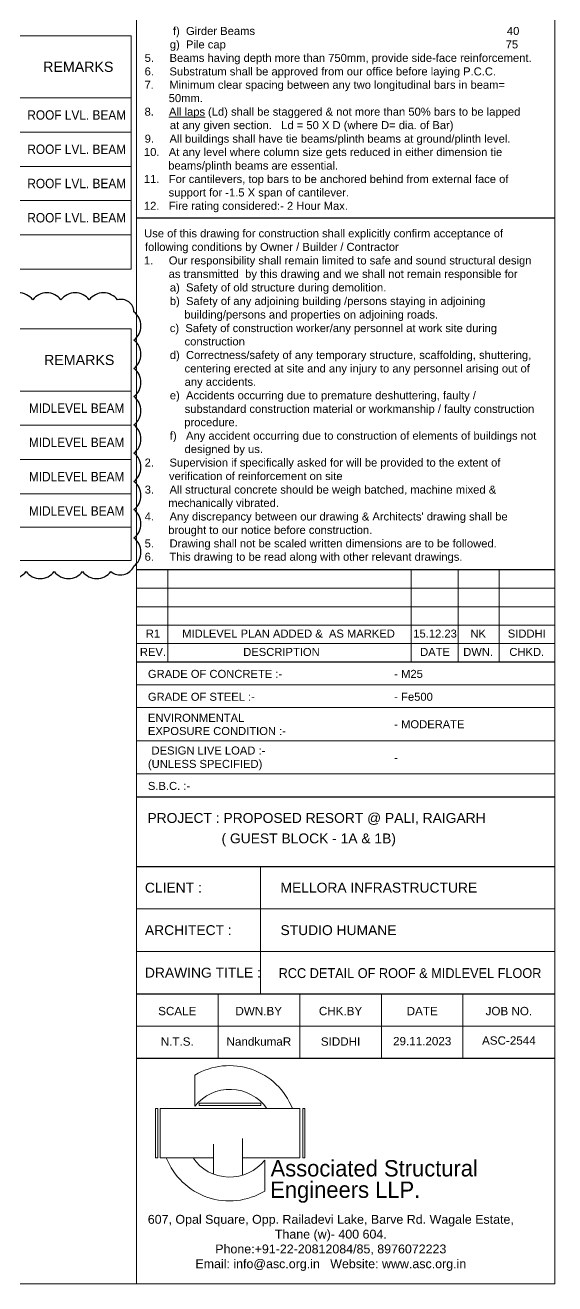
# Model space of a CAD drawing. Header units: metres. Extents: x 325532 to 399782, y -1599007 to -1538150.
# Drawn here: x 385737 to 399782, y -1599007 to -1565594 of the extents above; entities that cross this region are included whole.
import ezdxf
from ezdxf.enums import TextEntityAlignment as Align

# ---------------------------------------------------------------- set-up
doc = ezdxf.new("R2010")
doc.units = ezdxf.units.M
doc.header["$LTSCALE"] = 15
doc.header["$MEASUREMENT"] = 0
for name, color, linetype, lineweight in [('BEAM SECTION_ASC', 10, 'Continuous', 9), ('FOOTING_ASC', 10, 'Continuous', 15), ('SCHEDULE LINE_ASC', 252, 'Continuous', 0), ('SCHEDULED BORDER_ASC', 4, 'Continuous', 18), ('TEXT NAMEPLATE_ASC', 7, 'Continuous', 20), ('TEXT SCHEDULE HEADER_ASC', 1, 'Continuous', 30), ('TEXT SCHEDULE_ASC', 7, 'Continuous', 5), ('VIEWPORT_ASC', 6, 'Continuous', 15)]:
    doc.layers.add(name, color=color, linetype=linetype, lineweight=lineweight)
doc.layers.add('BORDER_ASC', color=4, linetype='Continuous')
doc.styles.add('ASC LOGO', font='CALIST.TTF', dxfattribs={"height": 300})
doc.styles.add('STANDERD ASC', font='swiss.ttf', dxfattribs={"height": 250})

# ---------------------------------------------------------------- blocks, each defined once
blk = doc.blocks.new('Engineers LLP. LOGO')
at = {"layer": 'TEXT NAMEPLATE_ASC'}
blk.add_line((-293182, -175221), (-293182, -176151), dxfattribs=at)
for points in [[(-294384, -174399), (-294384, -173613)], [(-293911, -175707), (-295263, -175707), (-295263, -174457), (-291732, -174457), (-291732, -175707), (-293182, -175707)], [(-293911, -175362), (-293911, -176122)], [(-292618, -175767), (-292618, -176549)]]:
    blk.add_lwpolyline(points, dxfattribs=at)
for points in [[(-295325, -174457), (-295380, -174457), (-295380, -175707), (-295325, -175707)], [(-292718, -174383), (-292718, -174328), (-294275, -174328), (-294275, -174383)], [(-291655, -174457), (-291600, -174457), (-291600, -175707), (-291655, -175707)]]:
    blk.add_lwpolyline(points, close=True, dxfattribs=at)
for centre, radius, start, end in [((-293511, -175087), 1713, 21.5776, 120.6319), ((-293498, -175114), 1139, 35.2704, 141.0801), ((-293511, -175087), 1713, 201.2358, 301.3999), ((-293504, -175074), 1124, 214.2894, 321.9386)]:
    blk.add_arc(centre, radius, start, end, dxfattribs=at)
at = {"layer": 'TEXT NAMEPLATE_ASC', "style": 'ASC LOGO'}
for s, p in [('Associated Structural', (-292470, -176181)), ('Engineers LLP.', (-292479, -176723))]:
    blk.add_text(s, height=415, dxfattribs=at).set_placement(p)

msp = doc.modelspace()

# ---------------------------------------------------------------- linework, layer by layer
at = {"layer": 'BEAM SECTION_ASC', "color": 6, "lineweight": -3}
for centre, radius, start, end in [((385561, -1573167.2), 468.8, 36.8699, 143.1301), ((386311, -1573167.2), 468.8, 36.8699, 143.1301), ((387061, -1573167.2), 468.8, 36.8699, 143.1301), ((387811, -1573167.2), 468.8, 36.8699, 143.1301), ((388282.1, -1573207.1), 335.2, 0.40038, 106.66059), ((388336, -1573579.7), 468.8, 306.8699, 53.1301), ((388336, -1574329.7), 468.8, 306.8699, 53.1301), ((388336, -1575079.7), 468.8, 306.8699, 53.1301), ((388336, -1575829.7), 468.8, 306.8699, 53.1301), ((388336, -1576579.7), 468.8, 306.8699, 53.1301), ((388336, -1577329.7), 468.8, 306.8699, 53.1301), ((388336, -1578079.7), 468.8, 306.8699, 53.1301), ((388336, -1578829.7), 468.8, 306.8699, 53.1301), ((388336, -1579579.7), 468.8, 306.8699, 53.1301), ((388259.9, -1579796.9), 390.7, 229.91431, 336.17451), ((385383.4, -1579814.6), 468.8, 216.8699, 323.1301), ((386133.4, -1579814.6), 468.8, 216.8699, 323.1301), ((386883.4, -1579814.6), 468.8, 216.8699, 323.1301), ((387633.4, -1579814.6), 468.8, 216.8699, 323.1301)]:
    msp.add_arc(centre, radius, start, end, dxfattribs=at)
at = {"layer": 'BORDER_ASC', "color": 4, "lineweight": -3}
for p, q in [((388686.6, -1570704.9), (399782.3, -1570704.9)), ((399782.3, -1580055.7), (388686.6, -1580055.7)), ((388686.6, -1582494.1), (399782.3, -1582494.1)), ((388686.6, -1586075.6), (399782.3, -1586075.6)), ((388686.6, -1587925.2), (399782.3, -1587925.2)), ((388686.6, -1591309.8), (399782.3, -1591309.8)), ((388686.6, -1593018.9), (399782.3, -1593018.9))]:
    msp.add_line(p, q, dxfattribs=at)
at = {"layer": 'BORDER_ASC', "color": 251, "lineweight": 5}
for p, q in [((389519.3, -1580055.7), (389519.3, -1582494.1)), ((395969.9, -1580055.7), (395969.9, -1582494.1)), ((397215.2, -1580055.7), (397215.2, -1582494.1)), ((398305.5, -1580055.7), (398305.5, -1582494.1)), ((399782.3, -1580543.4), (388686.6, -1580543.4)), ((399782.3, -1581031.1), (388686.6, -1581031.1)), ((399782.3, -1581518.7), (388686.6, -1581518.7)), ((399782.3, -1582006.4), (388686.6, -1582006.4)), ((399782.3, -1583101.8), (388686.6, -1583101.8)), ((399782.3, -1583709.5), (388686.6, -1583709.5)), ((399782.3, -1584588.7), (388686.6, -1584588.7)), ((399782.3, -1585467.9), (388686.6, -1585467.9)), ((391976, -1591309.8), (391976, -1587925.2)), ((388686.6, -1589053.4), (399782.3, -1589053.4)), ((388686.6, -1590181.6), (399782.3, -1590181.6)), ((390851.5, -1591309.8), (390851.5, -1593018.9)), ((393016.5, -1591309.8), (393016.5, -1593018.9)), ((395184.2, -1591309.8), (395184.2, -1593018.9)), ((397346.3, -1591309.8), (397346.3, -1593018.9)), ((399782.3, -1592164.4), (388686.6, -1592164.4))]:
    msp.add_line(p, q, dxfattribs=at)
at = {"layer": 'SCHEDULE LINE_ASC'}
for p, q in [((364528.4, -1568432.7), (388544.6, -1568432.7)), ((364528.4, -1569341.8), (388544.6, -1569341.8)), ((364528.4, -1570250.9), (388544.6, -1570250.9)), ((364528.4, -1571160), (388544.6, -1571160)), ((364528.4, -1576215.1), (388544.6, -1576215.1)), ((364528.4, -1577124.2), (388544.6, -1577124.2)), ((364528.4, -1578033.2), (388544.6, -1578033.2)), ((364528.4, -1578033.2), (388544.6, -1578033.2)), ((364528.4, -1578033.2), (388544.6, -1578033.2)), ((364528.4, -1578917.1), (388544.6, -1578917.1))]:
    msp.add_line(p, q, dxfattribs=at)
at = {"layer": 'SCHEDULE LINE_ASC', "color": 6}
msp.add_line((364528.4, -1578917.1), (388544.6, -1578917.1), dxfattribs=at)
at = {"layer": 'SCHEDULED BORDER_ASC'}
for p, q in [((388544.6, -1565873.4), (364528.4, -1565873.4)), ((388544.6, -1572069.1), (388544.6, -1565873.4)), ((364528.4, -1567523.6), (388544.6, -1567523.6)), ((364528.4, -1572069.1), (388544.6, -1572069.1)), ((388544.6, -1573655.8), (364528.4, -1573655.8)), ((388544.6, -1579800.9), (388544.6, -1573655.8)), ((364528.4, -1575306), (388544.6, -1575306)), ((364528.4, -1579800.9), (388544.6, -1579800.9))]:
    msp.add_line(p, q, dxfattribs=at)
at = {"layer": 'VIEWPORT_ASC'}
for p, q in [((388686.6, -1599006.5), (388686.6, -1546506.5)), ((399782.3, -1546506.5), (399782.3, -1599006.5)), ((399782.3, -1546506.5), (399782.3, -1599006.5)), ((399782.3, -1599006.5), (325532.3, -1599006.5)), ((399782.3, -1599006.5), (388686.6, -1599006.5))]:
    msp.add_line(p, q, dxfattribs=at)

# ---------------------------------------------------------------- block references
at = {"layer": 'FOOTING_ASC', "color": 2, "linetype": 'Continuous', "xscale": 1.048422330005405, "yscale": 1.048422330005405, "zscale": 1.048422330005405}
msp.add_blockref('Engineers LLP. LOGO', (698877, -1411444.9), dxfattribs=at)

# ---------------------------------------------------------------- texts
at = {"layer": 'TEXT NAMEPLATE_ASC', "linetype": 'Continuous', "style": 'STANDERD ASC'}
for s, height, p in [('         f)  Girder Beams                                                                                 40', 212.4979, (388912.8, -1565853.4)), ('        g)  Pile cap                                                                                          75', 212.4979, (388912.8, -1566210.7)), ('5.     Beams having depth more than 750mm, provide side-face reinforcement.', 212.498, (388904.9, -1566568.1)), ('6.     Substratum shall be approved from our office before laying P.C.C.', 212.498, (388903, -1566927.7)), ('7.     Minimum clear spacing between any two longitudinal bars in beam=', 212.498, (388901, -1567281.9)), ('50mm.', 212.5, (389542.4, -1567636.1)), ('8.     ', 212.5, (388902.4, -1567996)), ('%%UAll laps', 212.498, (389550.1, -1567996)), (' (Ld) shall be staggered & not more than 50%%% bars to be lapped', 212.498, (390502.3, -1567996)), ('        at any given section.   Ld = 50 X D (where D= dia. of Bar)', 212.498, (388912.8, -1568353.3)), ('9.     All buildings shall have tie beams/plinth beams at ground/plinth level.', 212.498, (388904.3, -1568713)), ('10.   At any level where column size gets reduced in either dimension tie', 212.498, (388884.9, -1569067.1)), ('beams/plinth beams are essential.', 212.498, (389529.9, -1569426.8)), ('11.   For cantilevers, top bars to be anchored behind from external face of', 212.498, (388884.9, -1569784.1)), ('support for -1.5 X span of cantilever.', 212.498, (389541.1, -1570141.5)), ('12.   Fire rating considered:- 2 Hour Max.', 212.498, (388884.9, -1570495.6))]:
    msp.add_text(s, height=height, dxfattribs=at).set_placement(p)
at = {"layer": 'TEXT NAMEPLATE_ASC', "lineweight": -3, "style": 'STANDERD ASC'}
for s, p in [('Use of this drawing for construction shall explicitly confirm acceptance of', (388891.1, -1571226.3)), ('following conditions by Owner / Builder / Contractor', (388912.8, -1571585.9)), ('1.     Our responsibility shall remain limited to safe and sound structural design', (388884.9, -1571945.6)), ('as transmitted  by this drawing and we shall not remain responsible for', (389539.9, -1572302.9)), ('        a)  Safety of old structure during demolition.', (388912.8, -1572662.6)), ('        b)  Safety of any adjoining building /persons staying in adjoining', (388912.8, -1573022.2)), ('building/persons and properties on adjoining roads.', (389954.9, -1573381.9)), ('        c)  Safety of construction worker/any personnel at work site during', (388912.8, -1573741.5)), ('construction', (389963.5, -1574095.7)), ('        d)  Correctness/safety of any temporary structure, scaffolding, shuttering,', (388912.8, -1574455.3)), ('centering erected at site and any injury to any personnel arising out of', (389963.5, -1574812.7)), ('any accidents.', (389964.9, -1575166.8)), ('        e)  Accidents occurring due to premature deshuttering, faulty /', (388912.8, -1575526.5)), ('substandard construction material or workmanship / faulty construction', (389966.1, -1575886.1)), ('procedure.', (389954.9, -1576240.3)), ('        f)   Any accident occurring due to construction of elements of buildings not', (388912.8, -1576597.6)), ('designed by us.', (389963.5, -1576951.8)), ('2.     Supervision if specifically asked for will be provided to the extent of', (388903.7, -1577311.4)), ('verification of reinforcement on site', (389550, -1577668.8)), ('3.     All structural concrete should be weigh batched, machine mixed &', (388906, -1578028.7)), ('mechanically vibrated.', (389530.5, -1578382.9)), ("4.     Any discrepancy between our drawing & Architects' drawing shall be", (388905.4, -1578742.8)), ('brought to our notice before construction.', (389529.9, -1579100.2)), ('5.     Drawing shall not be scaled written dimensions are to be followed.', (388904.9, -1579457.5)), ('6.     This drawing to be read along with other relevant drawings.', (388903, -1579811.7))]:
    msp.add_text(s, height=212.5, dxfattribs=at).set_placement(p)
at = {"layer": 'TEXT NAMEPLATE_ASC', "style": 'STANDERD ASC'}
for s, height, p in [('R1', 212.5, (389124.6, -1581850.9)), ('MIDLEVEL PLAN ADDED &  AS MARKED', 212.5, (392719.9, -1581850.9)), ('15.12.23', 212.5, (396606.3, -1581850.9)), ('NK', 212.5, (397749.4, -1581850.9)), ('SIDDHI', 212.5, (399038.9, -1581850.9)), ('REV.', 212.5, (389124.6, -1582338.6)), ('DESCRIPTION', 212.5, (392533, -1582338.6)), ('DATE', 212.5, (396606.3, -1582338.6)), ('DWN.', 212.5, (397749.4, -1582338.6)), ('CHKD.', 212.5, (399038.9, -1582338.6)), ('SCALE', 220.96, (389769.1, -1591875.9)), ('DWN.BY', 220.96, (391929.9, -1591875.9)), ('CHK.BY', 220.96, (394100.3, -1591875.9)), ('DATE', 220.96, (396265.2, -1591875.9)), ('JOB NO.', 220.96, (398564.3, -1591875.9)), ('NandkumaR', 220.96, (391934, -1592685.4)), ('29.11.2023', 220.96, (396265.2, -1592674.5)), ('ASC-2544', 220.96, (398564.3, -1592658.2)), ('N.T.S.', 220.96, (389769.1, -1592685.4)), ('SIDDHI', 220.96, (394100.3, -1592685.4))]:
    msp.add_text(s, height=height, dxfattribs=at).set_placement(p, align=Align.CENTER)
for s, p in [('GRADE OF CONCRETE :-', (388990.9, -1582921.2)), ('- M25', (395524.7, -1582921.2)), ('GRADE OF STEEL :-', (388990.9, -1583528.9)), ('- Fe500', (395524.7, -1583528.9)), ('ENVIRONMENTAL', (388990.9, -1584087.6)), ('- MODERATE', (395524.7, -1584257.1)), ('EXPOSURE CONDITION :-', (388990.9, -1584437.6)), ('DESIGN LIVE LOAD :-', (389086.7, -1584955.2)), ('(UNLESS SPECIFIED)', (388990.9, -1585310.6)), ('-', (395524.7, -1585141.3)), ('S.B.C. :-', (388990.9, -1585895))]:
    msp.add_text(s, height=212.5, dxfattribs=at).set_placement(p)
for s, p in [('PROJECT : PROPOSED RESORT @ PALI, RAIGARH', (388978.5, -1586639.7)), ('( GUEST BLOCK - 1A & 1B)', (390944, -1587181.8)), ('CLIENT :', (388912.2, -1588489.3)), ('MELLORA INFRASTRUCTURE', (392508, -1588489.3)), ('ARCHITECT :', (388912.2, -1589617.5)), ('STUDIO HUMANE', (392508, -1589617.5)), ('DRAWING TITLE :', (388912.2, -1590745.7))]:
    msp.add_text(s, height=262.5, dxfattribs=at).set_placement(p, align=Align.MIDDLE_LEFT)
at = {"layer": 'TEXT NAMEPLATE_ASC', "style": 'STANDERD ASC', "width": 0.92}
msp.add_text('RCC DETAIL OF ROOF & MIDLEVEL FLOOR', height=262.359, dxfattribs=at).set_placement((392458.1, -1590757.9), align=Align.MIDDLE_LEFT)
at = {"layer": 'TEXT NAMEPLATE_ASC', "insert": (389032.9, -1597176.5), "char_height": 235.895, "width": 9617.792, "attachment_point": 1, "style": 'STANDERD ASC'}
msp.add_mtext('\\pxqc;607, Opal Square, Opp. Railadevi Lake, Barve Rd. Wagale Estate,\\PThane (w)- 400 604.\\PPhone:+91-22-20812084/85, 8976072223\\PEmail: info@asc.org.in   Website: www.asc.org.in', dxfattribs=at)
at = {"layer": 'TEXT SCHEDULE HEADER_ASC', "style": 'STANDERD ASC'}
for p in [(387144.5, -1566698.5), (387168.8, -1574480.9)]:
    msp.add_text('REMARKS', height=270, dxfattribs=at).set_placement(p, align=Align.MIDDLE_CENTER)
at = {"layer": 'TEXT SCHEDULE_ASC', "lineweight": -3, "style": 'STANDERD ASC', "width": 0.9}
for s, p in [('ROOF LVL. BEAM', (385793.1, -1568102.9)), ('ROOF LVL. BEAM', (385793.1, -1569012)), ('ROOF LVL. BEAM', (385793.1, -1569921.1)), ('ROOF LVL. BEAM', (385793.1, -1570830.2)), ('MIDLEVEL BEAM', (385835.1, -1575885.5)), ('MIDLEVEL BEAM', (385835.1, -1576794.6)), ('MIDLEVEL BEAM', (385835.1, -1577703.7)), ('MIDLEVEL BEAM', (385835.1, -1578612.8))]:
    msp.add_text(s, height=250, dxfattribs=at).set_placement(p)

doc.saveas('drawing.dxf')
